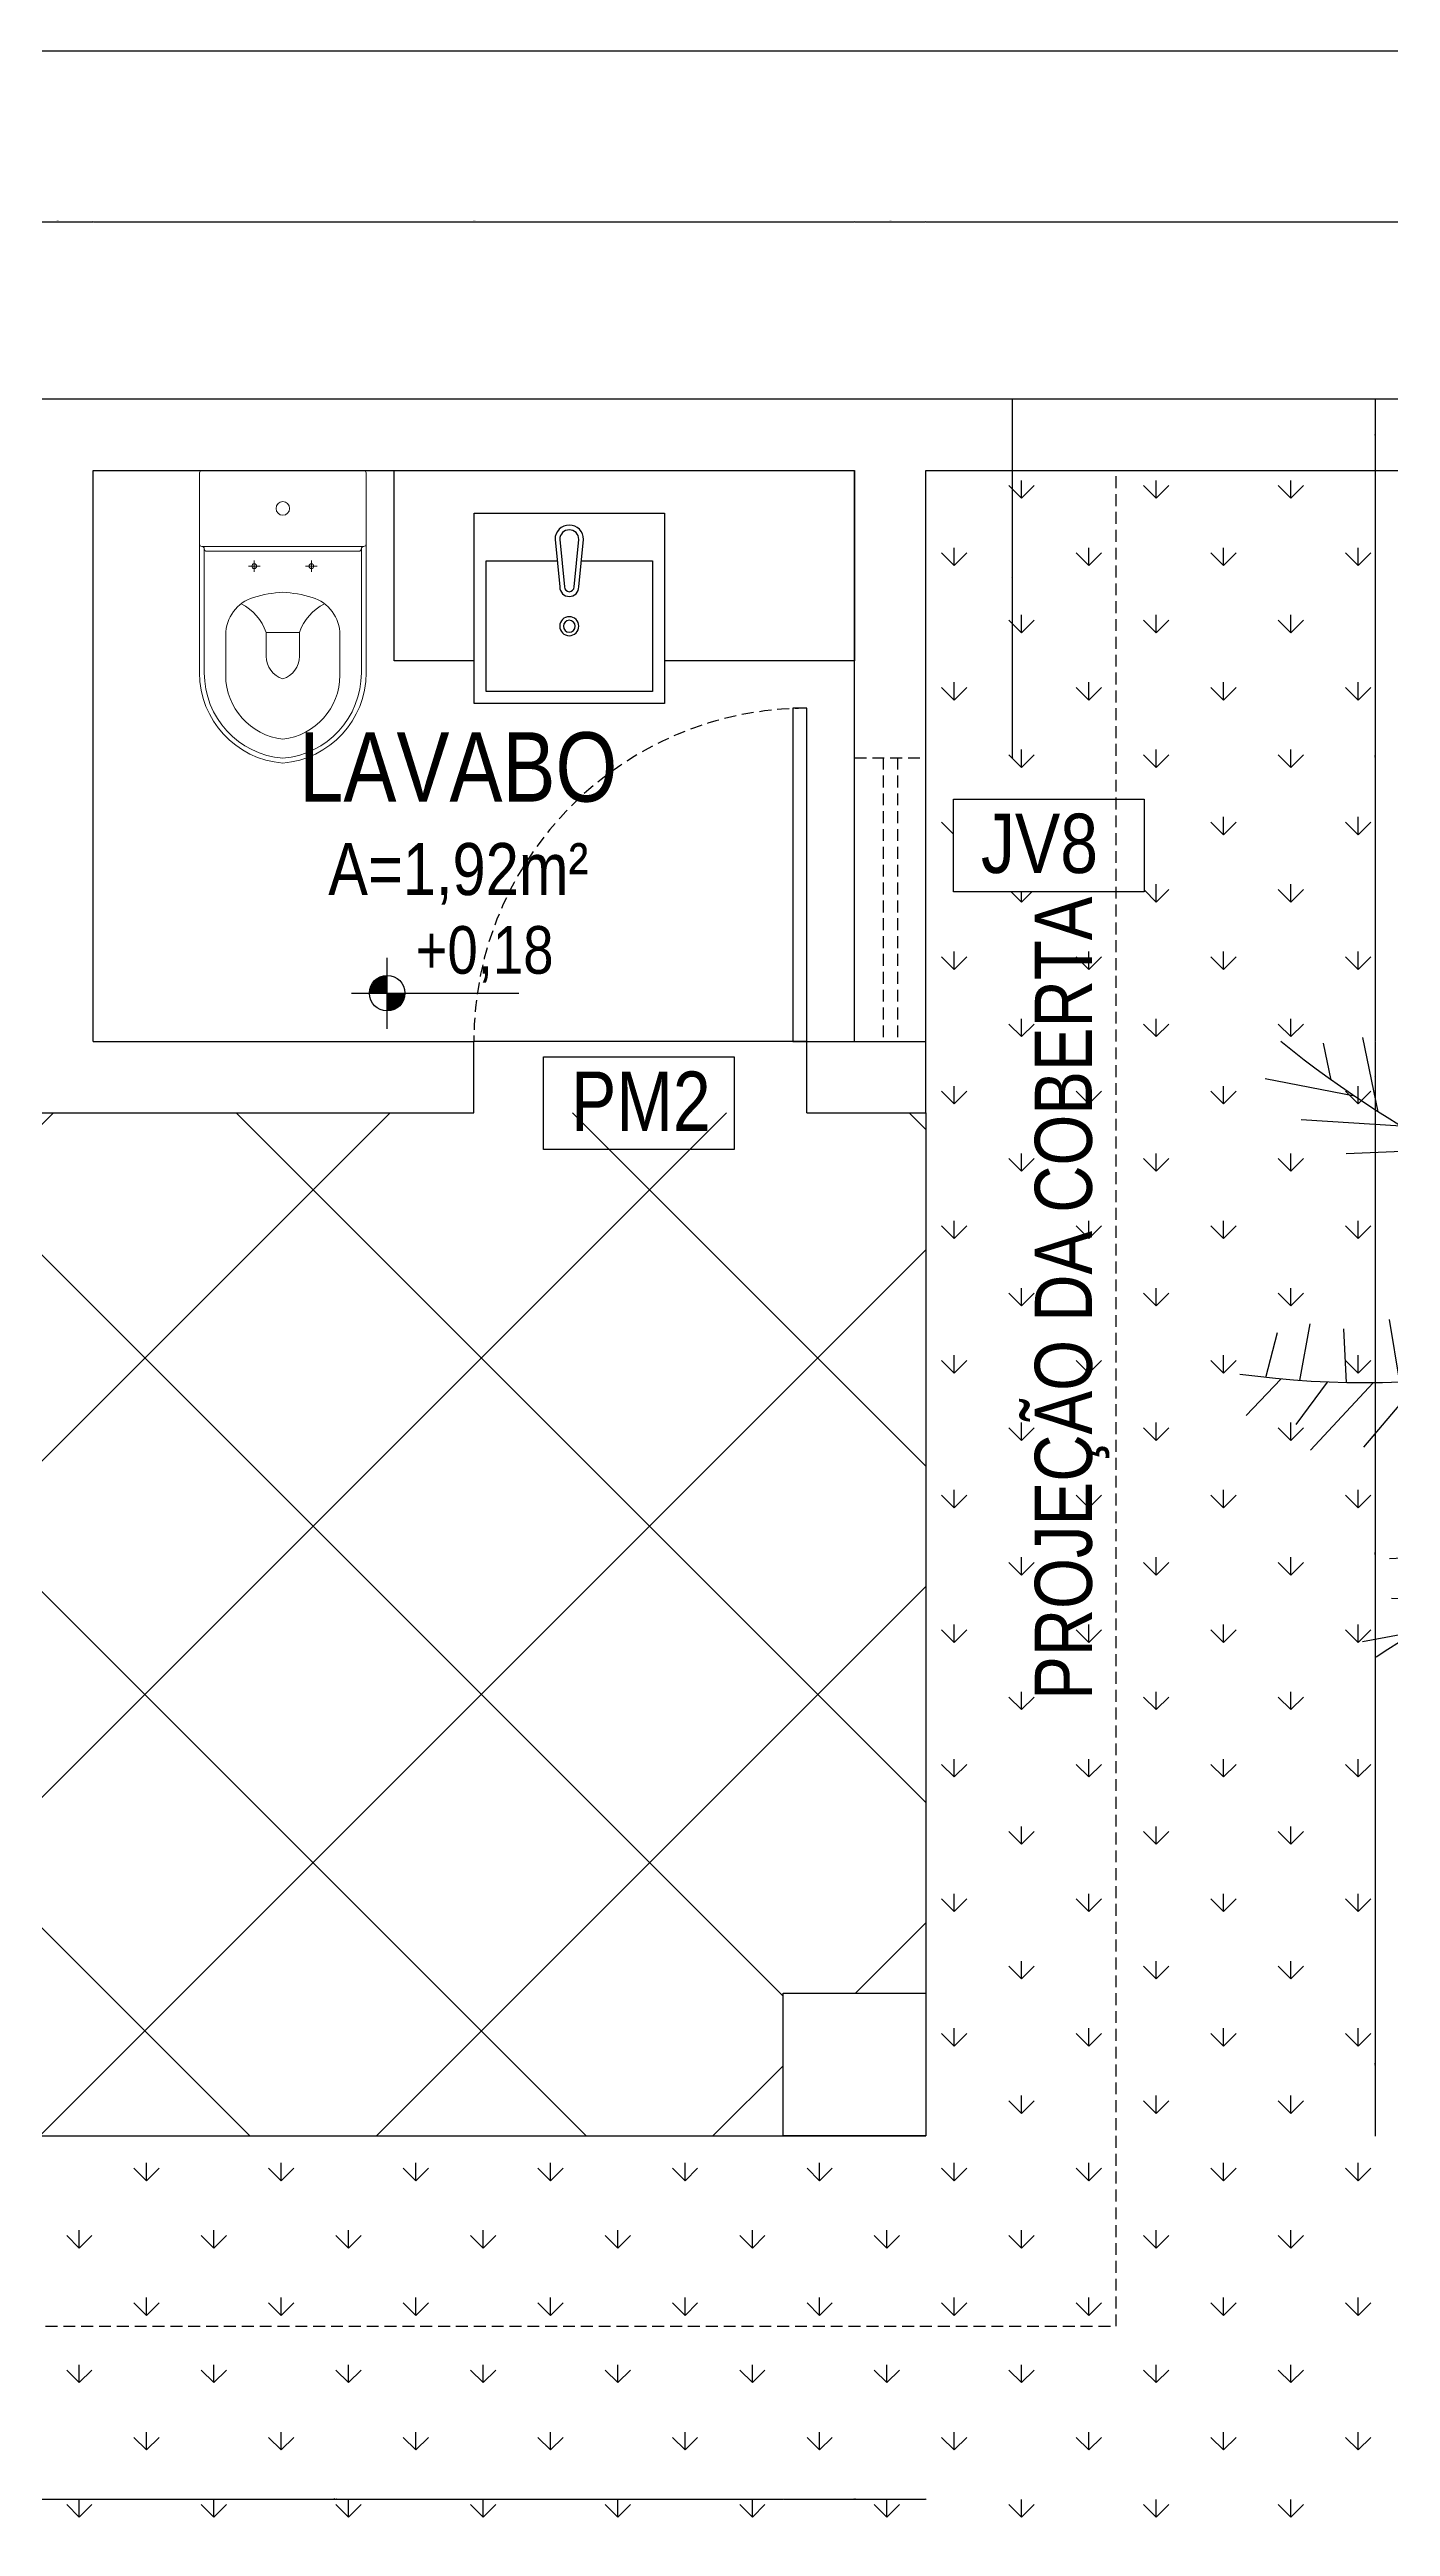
# Model space of a CAD drawing. Header units: millimetres. Extents: x -6300 to 1991, y -4770 to 4545.
# Drawn here: x -997 to -716, y 2080 to 2601 of the extents above; entities that cross this region are included whole.
import ezdxf
from ezdxf.enums import TextEntityAlignment as Align

# ---------------------------------------------------------------- set-up
doc = ezdxf.new("R2010")
doc.units = ezdxf.units.MM
doc.header["$LTSCALE"] = 20
doc.header["$MEASUREMENT"] = 0
doc.linetypes.add('CONTINU', pattern=[0])
doc.linetypes.add('HIDDEN2', pattern=[0.1875, 0.125, -0.0625])
doc.layers.get('0').update_dxf_attribs({"linetype": 'CONTINUOUS'})
doc.layers.get('DEFPOINTS').update_dxf_attribs({"linetype": 'CONTINUOUS'})
for name, color, linetype in [('AR-MOB', 252, 'CONTINUOUS'), ('COTA', 7, 'CONTINUOUS'), ('E-hatch', 8, 'CONTINUOUS'), ('E-txt-g', 3, 'CONTINUOUS'), ('LAYER1', 7, 'CONTINUOUS'), ('MOB', 251, 'CONTINUOUS'), ('VE', 118, 'CONTINUOUS'), ('VEGET', 76, 'CONTINUOUS')]:
    doc.layers.add(name, color=color, linetype=linetype)
for name, color, linetype, lineweight in [('E-Lay-9', 9, 'CONTINUOUS', 9), ('E-Pen-C', 4, 'CONTINUOUS', 15), ('E-Pen-G', 3, 'CONTINUOUS', 30), ('E-Txt-W', 7, 'CONTINUOUS', 20)]:
    doc.layers.add(name, color=color, linetype=linetype, lineweight=lineweight)
doc.styles.add('F2', font='ARIALN.TTF')
doc.styles.add('REG60', font='romans.shx', dxfattribs={"width": 0.8, "height": 0.15})
doc.styles.add('REG80', font='romans.shx', dxfattribs={"width": 0.8, "height": 0.2})
doc.dimstyles.new('DIMENSION-1', dxfattribs={"dimtxt": 0.145, "dimasz": 0.07, "dimexe": 1, "dimexo": 0, "dimgap": 0.12, "dimtad": 1, "dimzin": 7, "dimdsep": 46, "dimtxsty": 'F2', "dimblk1": 'TRACO', "dimblk2": 'TRACO', "dimsah": 1, "dimcen": 1, "dimse1": 1, "dimse2": 1, "dimclrd": 4, "dimclre": 256, "dimclrt": 4, "dimadec": 8, "dimazin": 0, "dimtfac": 1, "dimtix": 1, "dimtmove": 2, "dimatfit": 3, "dimldrblk": 'TRACO', "dimfxl": 1, "dimtolj": 1, "dimtzin": 0, "dimarcsym": 0})

# ---------------------------------------------------------------- blocks, each defined once
blk = doc.blocks.new('TRACO')
at = {"layer": 'E-Pen-C'}
for p, q in [((-1, 0), (1, 0)), ((0, 1), (0, -1))]:
    blk.add_line(p, q, dxfattribs=at)
at = {"layer": 'E-Pen-G'}
blk.add_line((-0.4, -0.4), (0.4, 0.4), dxfattribs=at)
blk = doc.blocks.new('*D1014')
at = {"color": 4, "lineweight": -2}
blk.add_line((-1003.21, 2564.34), (-988.35, 2564.34), dxfattribs=at)
at = {"layer": 'DEFPOINTS', "color": 0}
for p in [(-988.28, 2564.34), (-1003.28, 2512.09), (-988.28, 2512.09)]:
    blk.add_point(p, dxfattribs=at)
at = {"color": 4, "lineweight": -2, "xscale": 0.07, "yscale": 0.07, "zscale": 0.07, "rotation": 180}
blk.add_blockref('TRACO', (-1003.28, 2564.34), dxfattribs=at)
at = {"color": 4, "lineweight": -2, "xscale": 0.07, "yscale": 0.07, "zscale": 0.07}
blk.add_blockref('TRACO', (-988.28, 2564.34), dxfattribs=at)
at = {"color": 4, "insert": (-995.78, 2564.53), "char_height": 0.14, "attachment_point": 5, "style": 'F2'}
blk.add_mtext('\\A1;15.00', dxfattribs=at)
blk = doc.blocks.new('*D1015')
at = {"color": 4, "lineweight": -2}
blk.add_line((-988.21, 2564.34), (-828.35, 2564.34), dxfattribs=at)
at = {"layer": 'DEFPOINTS', "color": 0}
for p in [(-828.28, 2564.34), (-988.28, 2512.09), (-828.28, 2512.09)]:
    blk.add_point(p, dxfattribs=at)
at = {"color": 4, "lineweight": -2, "xscale": 0.07, "yscale": 0.07, "zscale": 0.07, "rotation": 180}
blk.add_blockref('TRACO', (-988.28, 2564.34), dxfattribs=at)
at = {"color": 4, "lineweight": -2, "xscale": 0.07, "yscale": 0.07, "zscale": 0.07}
blk.add_blockref('TRACO', (-828.28, 2564.34), dxfattribs=at)
at = {"color": 4, "insert": (-908.28, 2564.53), "char_height": 0.14, "attachment_point": 5, "style": 'F2'}
blk.add_mtext('\\A1;160.00', dxfattribs=at)
blk = doc.blocks.new('*D1016')
at = {"color": 4, "lineweight": -2}
blk.add_line((-828.21, 2564.34), (-813.35, 2564.34), dxfattribs=at)
at = {"layer": 'DEFPOINTS', "color": 0}
for p in [(-813.28, 2564.34), (-828.28, 2512.09), (-813.28, 2512.09)]:
    blk.add_point(p, dxfattribs=at)
at = {"color": 4, "lineweight": -2, "xscale": 0.07, "yscale": 0.07, "zscale": 0.07, "rotation": 180}
blk.add_blockref('TRACO', (-828.28, 2564.34), dxfattribs=at)
at = {"color": 4, "lineweight": -2, "xscale": 0.07, "yscale": 0.07, "zscale": 0.07}
blk.add_blockref('TRACO', (-813.28, 2564.34), dxfattribs=at)
at = {"color": 4, "insert": (-820.78, 2564.53), "char_height": 0.14, "attachment_point": 5, "style": 'F2'}
blk.add_mtext('\\A1;15.00', dxfattribs=at)
blk = doc.blocks.new('*D815')
at = {"layer": 'COTA', "color": 4, "linetype": 'Continuous', "lineweight": -2}
blk.add_line((-718.86, 2527.02), (-718.86, 2512.16), dxfattribs=at)
at = {"layer": 'DEFPOINTS', "color": 0, "linetype": 'Continuous'}
for p in [(-849.15, 2527.09), (-767.51, 2512.09), (-718.86, 2512.09)]:
    blk.add_point(p, dxfattribs=at)
at = {"layer": 'COTA', "color": 4, "linetype": 'Continuous', "lineweight": -2, "xscale": 0.07, "yscale": 0.07, "zscale": 0.07}
for p, rotation in [((-718.86, 2527.09), 90), ((-718.86, 2512.09), 270)]:
    blk.add_blockref('TRACO', p, dxfattribs=dict(at, rotation=rotation))
at = {"layer": 'COTA', "color": 4, "linetype": 'Continuous', "insert": (-719.05, 2519.59), "char_height": 0.14, "attachment_point": 5, "rotation": 90, "style": 'F2'}
blk.add_mtext('\\A1;15.00', dxfattribs=at)
blk = doc.blocks.new('*D816')
at = {"color": 4, "lineweight": -2}
blk.add_line((-718.86, 2512.02), (-718.86, 2392.16), dxfattribs=at)
at = {"layer": 'DEFPOINTS', "color": 0}
for p in [(-780.79, 2512.09), (-854.96, 2392.09), (-718.86, 2392.09)]:
    blk.add_point(p, dxfattribs=at)
at = {"color": 4, "lineweight": -2, "xscale": 0.07, "yscale": 0.07, "zscale": 0.07}
for p, rotation in [((-718.86, 2512.09), 90), ((-718.86, 2392.09), 270)]:
    blk.add_blockref('TRACO', p, dxfattribs=dict(at, rotation=rotation))
at = {"color": 4, "insert": (-719.05, 2452.09), "char_height": 0.14, "attachment_point": 5, "rotation": 90, "style": 'F2'}
blk.add_mtext('\\A1;120.00', dxfattribs=at)
blk = doc.blocks.new('*D817')
at = {"color": 4, "lineweight": -2}
blk.add_line((-718.86, 2392.02), (-718.86, 2377.16), dxfattribs=at)
at = {"layer": 'DEFPOINTS', "color": 0}
for p in [(-854.96, 2392.09), (-839.96, 2377.09), (-718.86, 2377.09)]:
    blk.add_point(p, dxfattribs=at)
at = {"color": 4, "lineweight": -2, "xscale": 0.07, "yscale": 0.07, "zscale": 0.07}
for p, rotation in [((-718.86, 2392.09), 90), ((-718.86, 2377.09), 270)]:
    blk.add_blockref('TRACO', p, dxfattribs=dict(at, rotation=rotation))
at = {"color": 4, "insert": (-719.05, 2384.59), "char_height": 0.14, "attachment_point": 5, "rotation": 90, "style": 'F2'}
blk.add_mtext('\\A1;15.00', dxfattribs=at)
blk = doc.blocks.new('*D818')
at = {"layer": 'COTA', "color": 4, "linetype": 'Continuous', "lineweight": -2}
blk.add_line((-718.86, 2377.02), (-718.86, 2192.16), dxfattribs=at)
at = {"layer": 'DEFPOINTS', "color": 0, "linetype": 'Continuous'}
for p in [(-839.96, 2377.09), (-839.96, 2192.09), (-718.86, 2192.09)]:
    blk.add_point(p, dxfattribs=at)
at = {"layer": 'COTA', "color": 4, "linetype": 'Continuous', "lineweight": -2, "xscale": 0.07, "yscale": 0.07, "zscale": 0.07}
for p, rotation in [((-718.86, 2377.09), 90), ((-718.86, 2192.09), 270)]:
    blk.add_blockref('TRACO', p, dxfattribs=dict(at, rotation=rotation))
at = {"layer": 'COTA', "color": 4, "linetype": 'Continuous', "insert": (-719.05, 2284.59), "char_height": 0.14, "attachment_point": 5, "rotation": 90, "style": 'F2'}
blk.add_mtext('\\A1;185.00', dxfattribs=at)
blk = doc.blocks.new('*D819')
at = {"color": 4, "lineweight": -2}
blk.add_line((-718.86, 2192.02), (-718.86, 2162.16), dxfattribs=at)
at = {"layer": 'DEFPOINTS', "color": 0}
for p in [(-839.96, 2192.09), (-839.96, 2162.09), (-718.86, 2162.09)]:
    blk.add_point(p, dxfattribs=at)
at = {"color": 4, "lineweight": -2, "xscale": 0.07, "yscale": 0.07, "zscale": 0.07}
for p, rotation in [((-718.86, 2192.09), 90), ((-718.86, 2162.09), 270)]:
    blk.add_blockref('TRACO', p, dxfattribs=dict(at, rotation=rotation))
at = {"color": 4, "insert": (-719.05, 2177.09), "char_height": 0.14, "attachment_point": 5, "rotation": 90, "style": 'F2'}
blk.add_mtext('\\A1;30.00', dxfattribs=at)
blk = doc.blocks.new('*D820')
at = {"layer": 'COTA', "color": 4, "linetype": 'Continuous', "lineweight": -2}
blk.add_line((-675.11, 2512.02), (-675.11, 2162.16), dxfattribs=at)
at = {"layer": 'DEFPOINTS', "color": 0, "linetype": 'Continuous'}
for p in [(-839.96, 2512.09), (-839.96, 2162.09), (-675.11, 2162.09)]:
    blk.add_point(p, dxfattribs=at)
at = {"layer": 'COTA', "color": 4, "linetype": 'Continuous', "lineweight": -2, "xscale": 0.07, "yscale": 0.07, "zscale": 0.07}
for p, rotation in [((-675.11, 2512.09), 90), ((-675.11, 2162.09), 270)]:
    blk.add_blockref('TRACO', p, dxfattribs=dict(at, rotation=rotation))
at = {"layer": 'COTA', "color": 4, "linetype": 'Continuous', "insert": (-675.3, 2337.09), "char_height": 0.14, "attachment_point": 5, "rotation": 90, "style": 'F2'}
blk.add_mtext('\\A1;350.00', dxfattribs=at)
blk = doc.blocks.new('*D1022')
at = {"color": 4, "lineweight": -2}
blk.add_line((-1031.55, 2085.78), (-843.35, 2085.78), dxfattribs=at)
at = {"layer": 'DEFPOINTS', "color": 0}
for p in [(-1031.62, 2162.09), (-843.28, 2162.09), (-843.28, 2085.78)]:
    blk.add_point(p, dxfattribs=at)
at = {"color": 4, "lineweight": -2, "xscale": 0.07, "yscale": 0.07, "zscale": 0.07, "rotation": 180}
blk.add_blockref('TRACO', (-1031.62, 2085.78), dxfattribs=at)
at = {"color": 4, "lineweight": -2, "xscale": 0.07, "yscale": 0.07, "zscale": 0.07}
blk.add_blockref('TRACO', (-843.28, 2085.78), dxfattribs=at)
at = {"color": 4, "insert": (-937.45, 2085.97), "char_height": 0.14, "attachment_point": 5, "style": 'F2'}
blk.add_mtext('\\A1;188.33', dxfattribs=at)
blk = doc.blocks.new('*D821')
at = {"color": 4, "lineweight": -2}
blk.add_line((-843.21, 2085.78), (-813.35, 2085.78), dxfattribs=at)
at = {"layer": 'DEFPOINTS', "color": 0}
for p in [(-843.28, 2162.09), (-813.28, 2162.09), (-813.28, 2085.78)]:
    blk.add_point(p, dxfattribs=at)
at = {"color": 4, "lineweight": -2, "xscale": 0.07, "yscale": 0.07, "zscale": 0.07, "rotation": 180}
blk.add_blockref('TRACO', (-843.28, 2085.78), dxfattribs=at)
at = {"color": 4, "lineweight": -2, "xscale": 0.07, "yscale": 0.07, "zscale": 0.07}
blk.add_blockref('TRACO', (-813.28, 2085.78), dxfattribs=at)
at = {"color": 4, "insert": (-828.28, 2085.97), "char_height": 0.14, "attachment_point": 5, "style": 'F2'}
blk.add_mtext('\\A1;30.00', dxfattribs=at)
blk = doc.blocks.new('CUBA QUADRADA-flat-4-flat-1')
at = {"layer": 'MOB'}
blk.add_lwpolyline([(0, -0.2), (0.4, -0.2), (0.4, 0.2), (0, 0.2)], close=True, dxfattribs=at)
blk.add_lwpolyline([(0.1, -0.0255), (0.1, -0.175), (0.375, -0.175), (0.375, 0.175), (0.1, 0.175), (0.1, 0.0255)], dxfattribs=at)
for points in [[(0.155, -0.02), (0.055, -0.03, -1), (0.055, 0.03), (0.155, 0.02, -1)], [(0.155, -0.01), (0.055, -0.02, -1), (0.055, 0.02), (0.155, 0.01, -1)]]:
    blk.add_lwpolyline(points, format="xyb", close=True, dxfattribs=at)
for radius in [0.02, 0.0125]:
    blk.add_circle((0.2375, 0), radius, dxfattribs=at)
blk = doc.blocks.new('vaso-s')
at = {"color": 8}
for start, end in [(0, 180), (180, 0)]:
    blk.add_arc((0.08, 0), 0.0143, start, end, dxfattribs=at)
at = {"layer": 'E-Lay-9', "color": 8}
for p, q in [((0, 0.17), (0, 0)), ((0.4256, 0.175), (0.005, 0.175)), ((0.16, 0.17), (0.16, 0.17)), ((0.16, 0.17), (0.16, 0)), ((0.4256, 0.165), (0.165, 0.165)), ((0.17, 0), (0.17, 0.16)), ((0.4306, 0.12), (0.3459, 0.12)), ((0.2134, 0.06), (0.1891, 0.06)), ((0.2013, 0.0479), (0.2013, 0.0722)), ((0.3406, 0.035), (0.3406, 0)), ((0.3906, 0.035), (0.3406, 0.035)), ((0, -0.17), (0, 0)), ((0.16, -0.17), (0.16, 0)), ((0.17, 0), (0.17, -0.1601)), ((0.2013, -0.0479), (0.2013, -0.0722)), ((0.3406, -0.035), (0.3406, 0)), ((0.3906, -0.035), (0.3406, -0.035)), ((0.2134, -0.06), (0.1891, -0.06)), ((0.4306, -0.12), (0.3459, -0.12)), ((0.4256, -0.175), (0.005, -0.175)), ((0.16, -0.17), (0.16, -0.17)), ((0.4256, -0.165), (0.165, -0.165))]:
    blk.add_line(p, q, dxfattribs=at)
for centre in [(0.2013, 0.06), (0.2013, -0.06)]:
    blk.add_circle(centre, 0.005, dxfattribs=at)
for centre, radius, start, end in [((0.005, 0.17), 0.005, 90, 180), ((0.155, 0.17), 0.005, 0, 90), ((0.165, 0.17), 0.00495, 180, 270), ((0.165, 0.16), 0.00495, 0, 90), ((0.4256, -0.015), 0.19, 4.5281, 90), ((0.4256, -0.015), 0.18, 4.7802, 90), ((0.3459, 0.0375), 0.0825, 90, 163.0355), ((0.4306, -0.015), 0.135, 6.3794, 90), ((0.518, -0.015), 0.2624, 163.0355, 176.7233), ((0.3754, 0.1358), 0.1066, 206.9395, 250.9647), ((0.3906, -0.015), 0.05, 17.4576, 90), ((0.518, 0.015), 0.2624, 183.2767, 196.9645), ((0.3754, -0.1358), 0.1066, 109.0353, 153.0605), ((0.3906, 0.015), 0.05, 270, 342.5424), ((0.4256, 0.015), 0.19, 270, 355.4719), ((0.4256, 0.015), 0.18, 270, 355.2198), ((0.4306, 0.015), 0.135, 270, 353.6206), ((0.3459, -0.0375), 0.0825, 196.9645, 270), ((0.005, -0.17), 0.005, 180, 270), ((0.155, -0.17), 0.005, 270, 0), ((0.165, -0.17), 0.00495, 90, 180), ((0.165, -0.1601), 0.00495, 270, 0)]:
    blk.add_arc(centre, radius, start, end, dxfattribs=at)
blk = doc.blocks.new('TXT-AMB75')
at = {"layer": 'E-txt-g', "style": 'REG80', "width": 0.8, "flags": 8}
blk.add_attdef('TXT', text='', height=0.2, dxfattribs=at).set_placement((0.0055, 0.2964), align=Align.CENTER)
at = {"layer": 'E-Txt-W', "style": 'REG60', "width": 0.8, "flags": 8}
blk.add_attdef('TXT', text='', height=0.15, dxfattribs=at).set_placement((0.0055, 0.0271), align=Align.CENTER)
blk = doc.blocks.new('NV')
at = {"color": 4, "linetype": 'ByBlock', "ltscale": 0.5}
for p, q in [((-1.4143, -0.1421), (-1.4143, 0.1067)), ((-1.5387, -0.0177), (-0.9535, -0.0177))]:
    blk.add_line(p, q, dxfattribs=at)
at = {"color": 4, "ltscale": 2.5}
blk.add_circle((-1.4143, -0.0177), 0.0622, dxfattribs=at)
at = {"color": 4}
for points in [[(-1.4143, -0.0177), (-1.4583, 0.0263), (-1.4765, -0.0177), (-1.4717, 0.0061)], [(-1.4143, -0.0177), (-1.4143, 0.0445), (-1.4583, 0.0263), (-1.4381, 0.0398)], [(-1.4143, -0.0177), (-1.3521, -0.0177), (-1.3703, -0.0617), (-1.3568, -0.0415)], [(-1.4143, -0.0177), (-1.3703, -0.0617), (-1.4143, -0.0799), (-1.3905, -0.0752)]]:
    blk.add_solid(points, dxfattribs=at)
at = {"layer": 'E-Txt-W', "color": 4, "ltscale": 2.5, "style": 'F2'}
blk.add_attdef('COTAPISO', (-1.3058, 0.0735), '', height=0.15, dxfattribs=at)
blk = doc.blocks.new('*D823')
at = {"layer": 'COTA', "color": 4, "linetype": 'Continuous', "lineweight": -2}
blk.add_line((-795.07, 2451.78), (-795.07, 2527.02), dxfattribs=at)
at = {"layer": 'DEFPOINTS', "color": 0, "linetype": 'Continuous'}
for p in [(-813.28, 2527.09), (-795.07, 2527.09), (-813.28, 2451.71, -32.77)]:
    blk.add_point(p, dxfattribs=at)
at = {"layer": 'COTA', "color": 4, "linetype": 'Continuous', "lineweight": -2, "xscale": 0.07, "yscale": 0.07, "zscale": 0.07}
for p, rotation in [((-795.07, 2527.09), 90), ((-795.07, 2451.71), 270)]:
    blk.add_blockref('TRACO', p, dxfattribs=dict(at, rotation=rotation))
at = {"layer": 'COTA', "color": 4, "linetype": 'Continuous', "insert": (-795.26, 2489.4), "char_height": 0.145, "attachment_point": 5, "rotation": 90, "style": 'F2'}
blk.add_mtext('\\A1;75.38', dxfattribs=at)
blk = doc.blocks.new('*D852')
at = {"layer": 'COTA', "color": 4, "linetype": 'Continuous', "lineweight": -2}
blk.add_line((-424.84, 1792.16), (-424.84, 2512.02), dxfattribs=at)
at = {"layer": 'DEFPOINTS', "color": 0, "linetype": 'Continuous'}
for p in [(-484.71, 2512.09, -182.96), (-424.84, 2512.09), (-784.71, 1792.09, -182.96)]:
    blk.add_point(p, dxfattribs=at)
at = {"layer": 'COTA', "color": 4, "linetype": 'Continuous', "lineweight": -2, "xscale": 0.07, "yscale": 0.07, "zscale": 0.07}
for p, rotation in [((-424.84, 2512.09), 90), ((-424.84, 1792.09), 270)]:
    blk.add_blockref('TRACO', p, dxfattribs=dict(at, rotation=rotation))
at = {"layer": 'COTA', "color": 4, "linetype": 'Continuous', "insert": (-425.04, 2152.09), "char_height": 0.145, "attachment_point": 5, "rotation": 90, "style": 'F2'}
blk.add_mtext('\\A1;720.00', dxfattribs=at)
blk = doc.blocks.new('*D855')
at = {"layer": 'COTA', "color": 4, "linetype": 'Continuous', "lineweight": -2}
blk.add_line((-813.21, 2564.34), (-484.78, 2564.34), dxfattribs=at)
at = {"layer": 'DEFPOINTS', "color": 0, "linetype": 'Continuous'}
for p in [(-484.71, 2564.34), (-813.28, 2527.09, -207.62), (-484.71, 2527.09, -182.96)]:
    blk.add_point(p, dxfattribs=at)
at = {"layer": 'COTA', "color": 4, "linetype": 'Continuous', "lineweight": -2, "xscale": 0.07, "yscale": 0.07, "zscale": 0.07, "rotation": 180}
blk.add_blockref('TRACO', (-813.28, 2564.34), dxfattribs=at)
at = {"layer": 'COTA', "color": 4, "linetype": 'Continuous', "lineweight": -2, "xscale": 0.07, "yscale": 0.07, "zscale": 0.07}
blk.add_blockref('TRACO', (-484.71, 2564.34), dxfattribs=at)
at = {"layer": 'COTA', "color": 4, "linetype": 'Continuous', "insert": (-649, 2564.53), "char_height": 0.145, "attachment_point": 5, "style": 'F2'}
blk.add_mtext('\\A1;328.58', dxfattribs=at)
blk = doc.blocks.new('*D857')
at = {"layer": 'COTA', "color": 4, "linetype": 'Continuous', "lineweight": -2}
blk.add_line((-2719.64, 2600.23), (-469.78, 2600.23), dxfattribs=at)
at = {"layer": 'DEFPOINTS', "color": 0, "linetype": 'Continuous'}
for p in [(-469.71, 2600.23), (-2719.71, 2527.09, -182.96), (-469.71, 2527.09, -182.96)]:
    blk.add_point(p, dxfattribs=at)
at = {"layer": 'COTA', "color": 4, "linetype": 'Continuous', "lineweight": -2, "xscale": 0.07, "yscale": 0.07, "zscale": 0.07, "rotation": 180}
blk.add_blockref('TRACO', (-2719.71, 2600.23), dxfattribs=at)
at = {"layer": 'COTA', "color": 4, "linetype": 'Continuous', "lineweight": -2, "xscale": 0.07, "yscale": 0.07, "zscale": 0.07}
blk.add_blockref('TRACO', (-469.71, 2600.23), dxfattribs=at)
at = {"layer": 'COTA', "color": 4, "linetype": 'Continuous', "insert": (-1594.71, 2600.42), "char_height": 0.145, "attachment_point": 5, "style": 'F2'}
blk.add_mtext('\\A1;2250.00', dxfattribs=at)
blk = doc.blocks.new('FLOR2')
at = {"layer": 'VE', "color": 8}
for p, q in [((-80.3, 253.3), (-101.6, 282.1)), ((-82.6, 266.8), (-71.8, 290.5)), ((53.2, 243.8), (73.7, 286)), ((-77.5, 238.1), (-64.7, 269)), ((53.7, 258.4), (40.8, 273)), ((52.3, 229.2), (26.3, 258.5)), ((51.1, 215.2), (79.6, 258.5)), ((-74.7, 224.4), (-101.7, 246.3)), ((-69.4, 199.7), (-47.7, 241.3)), ((49.4, 200.4), (16.6, 234.2)), ((48.1, 190.9), (79.6, 229.4)), ((-66.3, 186.3), (-93.5, 208.1)), ((-61.3, 166.2), (-30.7, 213.6)), ((43.9, 166.6), (16.6, 210)), ((42.1, 157.4), (74.8, 195.4)), ((197.1, 193.1), (174.8, 202.3)), ((187.8, 178.2), (161.1, 191.4)), ((193, 186.4), (218.9, 189.4)), ((-57.8, 153.1), (-91, 179.1)), ((-50.9, 128.4), (-27.3, 174.9)), ((34.9, 127.8), (16.6, 176)), ((174.2, 158.1), (152.7, 176.1)), ((-228.8, 121.8), (-258.8, 154)), ((157.5, 136.3), (134.7, 159.9)), ((179.9, 166.3), (207.2, 166.2)), ((-195.2, 116.4), (-211.3, 146.7)), ((-39.3, 91.1), (-19.9, 146.4)), ((27.5, 102.9), (6.9, 146.9)), ((141.8, 117.9), (121.5, 144.1)), ((166, 147.1), (213.3, 152.2)), ((-157.4, 106.1), (-168.5, 136.9)), ((-128.8, 95.1), (-135.3, 128.2)), ((-45.4, 110.2), (-82.7, 140.9)), ((30.7, 113.1), (65.1, 137.2)), ((150.9, 128.4), (195.6, 131.1)), ((-248.3, 123.4), (-282.9, 101.8)), ((-209.5, 119.1), (-251.1, 97.5)), ((105, 81.1), (89.8, 117)), ((125.4, 100.5), (108.7, 123.5)), ((-171.1, 110.4), (-216.8, 98.5)), ((-101.1, 81.5), (-107.5, 115.3)), ((-36.3, 82.2), (-75, 107.5)), ((-30.9, 66.6), (-12.1, 113)), ((17.2, 73.9), (2, 112.9)), ((23.1, 89.8), (60.2, 112.9)), ((134.9, 110.4), (178, 110.1)), ((-143, 100.9), (-184.2, 85)), ((-84.2, 71.5), (-80.2, 97.5)), ((-61, 55.7), (-56.7, 89.9)), ((81.1, 61.1), (66.9, 100.4)), ((115.6, 91), (160.4, 89.1)), ((-110.7, 86.6), (-160.6, 77.4)), ((-18.6, 33.4), (-9.2, 79.1)), ((54.7, 41.9), (48.8, 84.2)), ((189.8, 32.5), (233.7, 85.8)), ((-91.7, 76.1), (-133.4, 59.7)), ((28.8, 25.6), (25.9, 67.6)), ((97.7, 74.8), (137.5, 72.5)), ((127.7, 19.7), (162.5, 64.9)), ((161.6, 26), (195.9, 72.7)), ((228.3, 43.3), (249.4, 72.6)), ((256.3, 52.6), (276.4, 71.1)), ((-71.4, 63.1), (-110.4, 47.3)), ((-25, 50.2), (-47.6, 61.3)), ((-11.4, 15.4), (7.9, 51.4)), ((7.7, 13.9), (7.9, 51.4)), ((-50.4, 47.4), (-82.6, 34.3)), ((67, 50.6), (105.8, 45.4)), ((103.6, 16.2), (129.9, 47.5)), ((234.1, 50.4), (269.5, 38.8)), ((-79, 0.2), (-115.2, 27.6)), ((-27.9, 27.5), (-69, 0.4)), ((43.6, 34.6), (82.9, 28.8)), ((175.1, 28.9), (226.4, 2.4)), ((209.1, 37.6), (258.9, 19.8)), ((-162.2, -10.6), (-203.9, 23.1)), ((-138.3, -6.5), (-174.5, 20.9)), ((-104.1, -2.9), (-140.4, 24.4)), ((19.5, 20.2), (55.1, 11.7)), ((74.5, 13.1), (115.2, -7.4)), ((122.9, 19), (159.1, -8.4)), ((146.8, 23), (188.6, -10.7)), ((-190.4, -16.5), (-241.7, 10.1)), ((-34.8, -7.8), (-70.5, 0.7)), ((17.8, -11.5), (53.6, 12.1)), ((-224.4, -25.1), (-274.3, -7.4)), ((-143.1, -7.2), (-177.8, -52.5)), ((-119, -3.8), (-145.3, -35)), ((-90.2, -2.9), (-116.5, -34.1)), ((42.4, -25.6), (71.3, -6.3)), ((-260.6, -36.3), (-297.5, -24.2)), ((-205.1, -20), (-249, -73.3)), ((-176.9, -13.5), (-211.2, -60.3)), ((-59, -22.2), (-98.2, -16.3)), ((-43.8, -14.7), (-40.9, -56.7)), ((-17.4, -15.4), (-5.3, -45.9)), ((32.9, -20.5), (32.1, -58.5)), ((66.1, -36.8), (101.2, -13.5)), ((88.6, -45.5), (126.2, -21)), ((-243.7, -30.8), (-264.8, -60.1)), ((-82.4, -38.1), (-121.1, -32.9)), ((-70, -29.4), (-64.1, -71.7)), ((5.3, -32.4), (-13.4, -78.7)), ((9.6, -37.7), (32.3, -48.8)), ((54.4, -31.5), (57.1, -66)), ((109.3, -51.9), (156.4, -33)), ((143.9, -59.5), (181, -35.7)), ((212.6, -64.1), (249.1, -34.6)), ((240.1, -54.5), (268.6, -27.6)), ((-271.7, -40.1), (-291.8, -58.6)), ((-96.4, -48.6), (-82.2, -87.9)), ((80.3, -42.5), (81.7, -68.7)), ((98.9, -48.8), (111.9, -80.7)), ((173.3, -63.2), (215.7, -42.4)), ((-113, -62.3), (-152.8, -60)), ((-23.5, -56.8), (-61.5, -71.9)), ((15.6, -54.2), (-3.2, -100.5)), ((50.8, -62.6), (58.9, -94.5)), ((128.7, -56.7), (141.8, -87.8)), ((159, -61.7), (176, -89.7)), ((232.1, -62.8), (267.9, -88.5)), ((-131, -78.5), (-175.7, -76.6)), ((-120.3, -68.7), (-105.1, -104.5)), ((-25.5, -69.9), (-13.5, -100.4)), ((21, -69.7), (59.6, -95)), ((64.2, -73.5), (111.4, -79.4)), ((198, -64.3), (219.9, -90.7)), ((-140.7, -88), (-124, -111.1)), ((-28.9, -84.6), (-68.3, -95.7)), ((23.9, -78.7), (4.6, -133.9)), ((74.6, -82.5), (81.9, -127.1)), ((-150.3, -97.9), (-193.3, -97.6)), ((-31.5, -100), (-16.7, -124.3)), ((30, -97.7), (67.4, -128.4)), ((87.1, -94.1), (128.1, -98.7)), ((-157.1, -105.4), (-136.8, -131.7)), ((-37.2, -114.1), (-68.5, -119.5)), ((101.9, -109), (98.1, -145.2)), ((-166.3, -115.9), (-211, -118.7)), ((-172.9, -123.8), (-150, -147.4)), ((-39.9, -122.1), (-27.9, -152.6)), ((35.5, -115.9), (12, -162.5)), ((108.6, -116.2), (149.5, -121.2)), ((-181.4, -134.6), (-228.6, -139.7)), ((-45.5, -137.8), (-81, -147.5)), ((42.5, -140.6), (75.6, -166.6)), ((120.9, -130.2), (119.1, -162.8)), ((-189.5, -145.7), (-168.1, -163.6)), ((-50.1, -149.5), (-40.8, -185.5)), ((45.9, -153.7), (15.3, -201.1)), ((131.2, -142.8), (171.4, -148.5)), ((137.7, -151.4), (134.9, -176.1)), ((-195.2, -153.8), (-222.5, -153.8)), ((-203.2, -165.8), (-176.5, -178.9)), ((145.5, -162.1), (177.9, -167.4)), ((-208.4, -174), (-234.3, -177)), ((-59.4, -170.6), (-98.3, -175.1)), ((-63.4, -178.9), (-44, -219.3)), ((50.9, -173.8), (78.2, -195.6)), ((-212.4, -180.7), (-190.1, -189.9)), ((54.1, -187.2), (32.4, -228.8)), ((-71.3, -194.2), (-110.7, -203.1)), ((-75.6, -202), (-60.4, -237.2)), ((-84.5, -217), (-113.5, -232.1)), ((59.4, -211.9), (86.4, -233.9)), ((-90.3, -226.2), (-80.6, -245)), ((62.1, -225.6), (49.4, -256.6)), ((64.9, -240.8), (86.2, -269.6)), ((67.3, -254.3), (56.5, -278))]:
    blk.add_line(p, q, dxfattribs=at)
for centre, radius, start, end in [((1087.9, 462.4), 1186.7, 188.516, 202.6061), ((-486.5, 269.5), 540.3, 336.1944, 2.2987), ((-211.8, 435.3), 475.2, 295.4351, 330.987), ((-111.8, 349.6), 262, 304.4561, 313.2891), ((-266.2, -219.1), 342.9, 41.079, 90.2435), ((11.4, 742.8), 732.4, 273.4205, 291.3892), ((-26.8, -730.3), 732.4, 93.4205, 111.3892), ((196.4, -422.9), 475.2, 115.4351, 150.987), ((-481.7, 27.7), 466.5, 321.3423, 356.988), ((200.6, 278.7), 342.9, 232.5988, 281.7634), ((-1103.2, -449.9), 1186.7, 8.516, 22.6061), ((-241, -435.3), 473.3, 32.1218, 54.7349)]:
    blk.add_arc(centre, radius, start, end, dxfattribs=at)

msp = doc.modelspace()

# ---------------------------------------------------------------- hatches: boundary and pattern name
h = msp.add_hatch()
h.set_pattern_fill('ANSI37,_O', color=8, scale=400, angle=270)
h.set_pattern_definition([(315, (-152262.946, -8882.107), (35.355339, 35.355339), []), (45, (-152262.946, -8882.107), (-35.355339, 35.355339), [])])
h.paths.add_polyline_path([(-1003.283, 2512.092), (-1093.283, 2512.092), (-1093.283, 2447.092), (-1003.283, 2447.092)], flags=17)
h.paths.add_polyline_path([(-1324.716, 2452.092), (-1093.283, 2452.092), (-1093.283, 2512.092), (-1324.716, 2512.092)], flags=16)
h.paths.add_polyline_path([(-1210.161, 2347.912), (-1156.231, 2347.912), (-1156.231, 2370.543), (-1210.161, 2370.543)], flags=24)
h.paths.add_polyline_path([(-1198.139, 2291.13), (-1198.139, 2294.862), (-1199.568, 2294.578), (-1200.779, 2293.769)], flags=24)
h.paths.add_polyline_path([(-1198.139, 2291.13), (-1200.779, 2293.769), (-1201.588, 2292.558), (-1201.872, 2291.13)], flags=24)
h.paths.add_polyline_path([(-1198.139, 2291.13), (-1194.407, 2291.13), (-1194.691, 2289.701), (-1195.5, 2288.49)], flags=24)
h.paths.add_polyline_path([(-1198.139, 2291.13), (-1195.5, 2288.49), (-1196.711, 2287.681), (-1198.139, 2287.397)], flags=24)
edge = h.paths.add_edge_path(flags=16)
edge.add_line((-1198.139, 2283.665), (-1198.139, 2298.594))
edge = h.paths.add_edge_path(flags=16)
edge.add_arc((-1198.139, 2291.13), 3.732, 0, 360)
edge = h.paths.add_edge_path(flags=16)
edge.add_line((-1205.604, 2291.13), (-1170.493, 2291.13))
h.paths.add_polyline_path([(-1195.172, 2290.24), (-1160.172, 2290.24), (-1160.172, 2308.269), (-1195.172, 2308.269)], flags=24)
h.paths.add_polyline_path([(-1296.452, 2326.481), (-1069.94, 2326.481), (-1069.94, 2354.393), (-1296.452, 2354.393)], flags=24)
h.paths.add_polyline_path([(-1217.303, 2306.296), (-1149.089, 2306.296), (-1149.089, 2326.01), (-1217.303, 2326.01)], flags=24)
h.paths.add_polyline_path([(-1483.283, 2162.092), (-1513.283, 2162.092), (-1513.283, 2192.092), (-1483.283, 2192.092)], flags=17)
h.paths.add_polyline_path([(-1264.95, 2162.092), (-1294.95, 2162.092), (-1294.95, 2192.092), (-1264.95, 2192.092)])
h.paths.add_polyline_path([(-1031.617, 2162.092), (-1061.617, 2162.092), (-1061.617, 2192.092), (-1031.617, 2192.092)], flags=17)
h.paths.add_polyline_path([(-813.283, 2162.092), (-843.283, 2162.092), (-843.283, 2192.092), (-813.283, 2192.092)], flags=17)
edge = h.paths.add_edge_path()
edge.add_line((-1513.283, 2512.092), (-1003.283, 2512.092))
edge.add_line((-1003.283, 2512.092), (-1003.283, 2377.092))
edge.add_line((-1003.283, 2377.092), (-813.283, 2377.092))
edge.add_line((-813.283, 2377.092), (-813.283, 2162.092))
edge.add_line((-813.283, 2162.092), (-1513.283, 2162.092))
edge.add_line((-1513.283, 2162.092), (-1513.419, 2512.092))
h.paths.add_polyline_path([(-1346.008, 2333.059), (-1346.008, 2371.277), (-1375.154, 2371.277), (-1375.154, 2333.059)], flags=24)
h.paths.add_polyline_path([(-1346.008, 2162.098), (-1346.008, 2191.397), (-1375.154, 2191.397), (-1375.154, 2162.098)], flags=24)
h.paths.add_polyline_path([(-1429.774, 2325.497), (-1429.774, 2363.715), (-1458.92, 2363.715), (-1458.92, 2325.497)], flags=24)
h.paths.add_polyline_path([(-723.512, 2162.098), (-723.512, 2191.397), (-752.658, 2191.397), (-752.658, 2162.098)], flags=9)
at = {"layer": 'E-hatch'}
h = msp.add_hatch(dxfattribs=at)
h.set_pattern_fill('GRASS', color=8, scale=20, style=0)
h.set_pattern_definition([(90, (-158294.171, -2316.25), (-14.1421356, 14.1421356), [3.75, -24.5342713]), (45, (-158294.171, -2316.25), (-14.1421356, 14.1421356), [3.75, -16.25]), (135, (-158294.171, -2316.25), (-14.1421356, -14.1421356), [3.75, -16.25])])
h.paths.add_polyline_path([(-1149.708, 2162.092), (-1149.708, 1792.092), (-484.708, 1792.092), (-484.708, 2512.092), (-813.283, 2512.092), (-813.283, 2162.092)])
h.paths.add_polyline_path([(-682.346, 1975.686), (-682.346, 1979.418), (-683.775, 1979.134), (-684.986, 1978.325)], flags=24)
h.paths.add_polyline_path([(-682.346, 1975.686), (-684.986, 1978.325), (-685.795, 1977.114), (-686.079, 1975.686)], flags=24)
h.paths.add_polyline_path([(-682.346, 1975.686), (-678.614, 1975.686), (-678.898, 1974.257), (-679.707, 1973.046)], flags=24)
h.paths.add_polyline_path([(-682.346, 1975.686), (-679.707, 1973.046), (-680.918, 1972.237), (-682.346, 1971.953)], flags=24)
edge = h.paths.add_edge_path(flags=16)
edge.add_line((-682.346, 1968.221), (-682.346, 1983.151))
edge = h.paths.add_edge_path(flags=16)
edge.add_arc((-682.346, 1975.686), 3.732, 0, 360)
edge = h.paths.add_edge_path(flags=16)
edge.add_line((-689.811, 1975.686), (-654.7, 1975.686))
h.paths.add_polyline_path([(-679.379, 1974.797), (-647.258, 1974.797), (-647.258, 1992.825), (-679.379, 1992.825)], flags=24)
h.paths.add_polyline_path([(-717.203, 2012.519), (-609.619, 2012.519), (-609.619, 2040.072), (-717.203, 2040.072)], flags=24)
h.paths.add_polyline_path([(-697.518, 1992.035), (-629.304, 1992.035), (-629.304, 2011.749), (-697.518, 2011.749)], flags=24)
h.paths.add_polyline_path([(-807.475, 2443.02), (-767.446, 2443.02), (-767.446, 2423.554), (-807.475, 2423.554)], flags=16)
h.paths.add_polyline_path([(-1157.801, 1814.322), (-1127.456, 1814.322), (-1127.456, 1844.509), (-1157.801, 1844.509)], flags=9)
h.paths.add_polyline_path([(-1077.543, 1814.322), (-1037.96, 1814.322), (-1037.96, 1844.509), (-1077.543, 1844.509)], flags=24)
h.paths.add_polyline_path([(-987.801, 1814.322), (-957.456, 1814.322), (-957.456, 1844.509), (-987.801, 1844.509)], flags=24)
h.paths.add_polyline_path([(-894.979, 1814.322), (-855.396, 1814.322), (-855.396, 1844.509), (-894.979, 1844.509)], flags=24)
h.paths.add_polyline_path([(-792.801, 1814.322), (-762.456, 1814.322), (-762.456, 1844.509), (-792.801, 1844.509)], flags=24)
h.paths.add_polyline_path([(-646.886, 1814.322), (-607.302, 1814.322), (-607.302, 1844.509), (-646.886, 1844.509)], flags=24)
h.paths.add_polyline_path([(-1103.457, 1957.379), (-1103.457, 1996.962), (-1133.643, 1996.962), (-1133.643, 1957.379)], flags=24)
h.paths.add_polyline_path([(-675.3, 1957.567), (-625.659, 1957.567), (-625.659, 1973.889), (-675.3, 1973.889)], flags=24)
h.paths.add_polyline_path([(-843.277, 2090.427), (-813.978, 2090.427), (-813.978, 2119.573), (-843.277, 2119.573)], flags=24)
h.paths.add_polyline_path([(-957.056, 2090.427), (-918.838, 2090.427), (-918.838, 2119.573), (-957.056, 2119.573)], flags=24)
h.paths.add_polyline_path([(-1061.61, 2090.427), (-1032.311, 2090.427), (-1032.311, 2119.573), (-1061.61, 2119.573)], flags=24)
h.paths.add_polyline_path([(-679.761, 2318.059), (-679.761, 2356.277), (-708.907, 2356.277), (-708.907, 2318.059)], flags=24)
h.paths.add_polyline_path([(-723.512, 2162.098), (-723.512, 2191.397), (-752.658, 2191.397), (-752.658, 2162.098)], flags=24)
h.paths.add_polyline_path([(-723.512, 2264.957), (-723.512, 2303.176), (-752.658, 2303.176), (-752.658, 2264.957)], flags=24)
h.paths.add_polyline_path([(-723.512, 2369.536), (-723.512, 2398.835), (-752.658, 2398.835), (-752.658, 2369.536)], flags=24)
h.paths.add_polyline_path([(-723.512, 2432.519), (-723.512, 2470.738), (-752.658, 2470.738), (-752.658, 2432.519)], flags=24)
h.paths.add_polyline_path([(-770.436, 2249.209), (-770.436, 2427.109), (-797.657, 2427.109), (-797.657, 2249.209)], flags=24)
h.paths.add_polyline_path([(-799.427, 2473.81), (-799.427, 2504.155), (-829.614, 2504.155), (-829.614, 2473.81)], flags=24)
h.paths.add_polyline_path([(-1275.216, 2120.576), (-1097.316, 2120.576), (-1097.316, 2147.797), (-1275.216, 2147.797)], flags=9)

# ---------------------------------------------------------------- linework, layer by layer
at = {"color": 8, "linetype": 'HIDDEN2'}
for p, q in [((-828.283, 2451.714, -32.775), (-813.283, 2451.714, -32.775)), ((-822.283, 2451.714, -32.775), (-822.283, 2392.092, -32.775)), ((-819.283, 2451.714, 79.418), (-819.283, 2392.092, 83.753))]:
    msp.add_line(p, q, dxfattribs=at)
at = {"color": 8}
msp.add_line((-838.283, 2392.092, -24.654), (-908.283, 2392.092, -24.654), dxfattribs=at)
at = {"color": 8, "linetype": 'CONTINU'}
msp.add_line((-813.283, 2377.092, -24.654), (-813.283, 2162.092, -24.654), dxfattribs=at)
at = {"color": 6}
for points in [[(-807.475, 2443.02), (-767.446, 2443.02), (-767.446, 2423.554), (-807.475, 2423.554)], [(-893.615, 2388.839), (-853.586, 2388.839), (-853.586, 2369.373), (-893.615, 2369.373)]]:
    msp.add_lwpolyline(points, close=True, dxfattribs=at)
at = {"color": 8, "linetype": 'HIDDEN2'}
msp.add_arc((-838.283, 2392.092, -27.714), 70, 90, 180, dxfattribs=at)
at = {"layer": 'COTA', "color": 5, "linetype": 'Continuous'}
for p, q in [((-2719.708, 2527.092), (-469.708, 2527.092)), ((-988.283, 2512.092), (-828.283, 2512.092)), ((-988.283, 2512.092, -24.654), (-828.283, 2512.092, -24.654)), ((-988.283, 2392.092, -24.654), (-988.283, 2512.092, -24.654)), ((-828.283, 2392.092, -24.654), (-828.283, 2512.092, -24.654)), ((-813.283, 2512.092), (-484.708, 2512.092)), ((-813.283, 2377.092, -24.654), (-813.283, 2512.092, -24.654)), ((-988.283, 2392.092, -24.654), (-908.283, 2392.092, -24.654)), ((-908.283, 2377.092, -24.654), (-908.283, 2392.092, -24.654)), ((-838.283, 2392.092, -24.654), (-828.283, 2392.092, -24.654)), ((-838.283, 2377.092, -24.654), (-838.283, 2392.092, -24.654)), ((-828.283, 2392.092, -32.775), (-813.283, 2392.092, -32.775)), ((-1003.283, 2377.092, -24.654), (-908.283, 2377.092, -24.654)), ((-838.283, 2377.092, -24.654), (-813.283, 2377.092, -24.654))]:
    msp.add_line(p, q, dxfattribs=at)
at = {"layer": 'COTA', "color": 8, "linetype": 'HIDDEN2'}
for p, q in [((-773.283, 2122.092, -24.654), (-773.283, 2512.092, -24.654)), ((-1553.283, 2122.092, -24.654), (-773.283, 2122.092, -24.654))]:
    msp.add_line(p, q, dxfattribs=at)
at = {"layer": 'COTA', "color": 8, "linetype": 'Continuous'}
msp.add_line((-1513.283, 2162.092, -24.654), (-813.283, 2162.092, -24.654), dxfattribs=at)
at = {"layer": 'COTA', "color": 8, "linetype": 'Continuous', "elevation": 768.123}
msp.add_lwpolyline([(-908.225, 2472.092), (-924.999, 2472.092), (-924.999, 2512.092), (-828.283, 2512.092), (-828.283, 2472.092), (-868.225, 2472.092)], dxfattribs=at)
at = {"layer": 'COTA', "color": 5, "linetype": 'Continuous', "elevation": -390.576}
msp.add_lwpolyline([(-813.283, 2162.092), (-843.283, 2162.092), (-843.283, 2192.092), (-813.283, 2192.092)], close=True, dxfattribs=at)
at = {"layer": 'E-Pen-G', "color": 8, "elevation": -27.714}
msp.add_lwpolyline([(-838.283, 2392.092), (-838.283, 2462.092), (-841.283, 2462.092), (-841.283, 2392.092)], close=True, dxfattribs=at)

# ---------------------------------------------------------------- block references
at = {"color": 8}
ref = msp.add_blockref('TXT-AMB75', (-911.949, 2420.868, -24.654), dxfattribs=dict(at, xscale=72.9, yscale=72.9, zscale=72.9))
ref.add_attrib('TXT', 'LAVABO', dxfattribs={"layer": 'E-txt-g', "color": 2, "height": 14.58, "style": 'F2'}).set_placement((-911.551, 2442.479, -24.654), align=Align.CENTER)
ref.add_attrib('TXT', 'A=1,92m²', dxfattribs={"layer": 'E-Txt-W', "height": 10.935, "style": 'F2'}).set_placement((-911.551, 2422.842, -24.654), align=Align.CENTER)
ref = msp.add_blockref('NV', (-841.638, 2403.288, -24.654), dxfattribs=dict(at, xscale=60, yscale=60, zscale=60))
ref.add_attrib('COTAPISO', '+0,18', (-920.522, 2406.32, -24.654), dxfattribs={"layer": 'E-Txt-W', "color": 4, "ltscale": 2.5, "height": 10, "style": 'F2'})
at = {"layer": 'AR-MOB', "color": 8, "xscale": -100, "yscale": 100, "zscale": 100, "rotation": 90}
msp.add_blockref('CUBA QUADRADA-flat-4-flat-1', (-888.225, 2503.092, 560.684), dxfattribs=at)
at = {"layer": 'E-Lay-9', "color": 8, "xscale": 100, "yscale": 100, "zscale": 100, "rotation": 270}
msp.add_blockref('vaso-s', (-948.421, 2512.092, 768.123), dxfattribs=at)
at = {"layer": 'VEGET', "ltscale": 0.35, "extrusion": (0, 0, -1), "xscale": 0.4063363178100604, "yscale": 0.4063363178100604, "zscale": -0.4063363178100604, "rotation": 306.8674586725334}
msp.add_blockref('FLOR2', (631.035, 2338.439), dxfattribs=at)

# ---------------------------------------------------------------- texts
at = {"color": 6, "style": 'F2'}
msp.add_text('JV8', height=12.4603, dxfattribs=at).set_placement((-801.721, 2439.942), align=Align.TOP_LEFT)
at = {"color": 7, "style": 'F2'}
msp.add_text('PROJEÇÃO DA COBERTA', height=12, rotation=90, dxfattribs=at).set_placement((-778.411, 2253.745, -24.654))
at = {"layer": 'LAYER1', "color": 6, "linetype": 'Continuous', "style": 'F2'}
msp.add_text('PM2', height=12.4603, dxfattribs=at).set_placement((-887.861, 2385.761), align=Align.TOP_LEFT)

# ---------------------------------------------------------------- dimensions: what is measured, and where the dimension line sits
at = {"color": 8}
for base, p1, p2, picture, middle in [((-988.283, 2564.338, -24.654), (-1003.283, 2512.092, -24.654), (-988.283, 2512.092, -24.654), '*D1014', (-995.783, 2564.53, -24.654)), ((-828.283, 2564.338, -24.654), (-988.283, 2512.092, -24.654), (-828.283, 2512.092, -24.654), '*D1015', (-908.283, 2564.53, -24.654)), ((-813.283, 2564.338, -24.654), (-828.283, 2512.092, -24.654), (-813.283, 2512.092, -24.654), '*D1016', (-820.783, 2564.53, -24.654)), ((-843.283, 2085.775, -24.654), (-1031.617, 2162.092, -24.654), (-843.283, 2162.092, -24.654), '*D1022', (-937.45, 2085.967, -24.654)), ((-813.283, 2085.775, -24.654), (-843.283, 2162.092, -24.654), (-813.283, 2162.092, -24.654), '*D821', (-828.283, 2085.967, -24.654))]:
    dim = msp.add_linear_dim(base=base, p1=p1, p2=p2, dimstyle='DIMENSION-1', override={"dimtxt": 0.14, "dimfxl": 0.5, "dimfxlon": 1}, dxfattribs=at)
    dim.commit()
    dim.dimension.update_dxf_attribs({"geometry": picture, "text_midpoint": middle})
for base, p1, p2, picture, middle in [((-718.86, 2392.092), (-780.788, 2512.092), (-854.957, 2392.092), '*D816', (-719.052, 2452.092)), ((-718.86, 2377.092), (-854.957, 2392.092), (-839.957, 2377.092), '*D817', (-719.052, 2384.592)), ((-718.86, 2162.092), (-839.957, 2192.092), (-839.957, 2162.092), '*D819', (-719.052, 2177.092))]:
    dim = msp.add_linear_dim(base=base, p1=p1, p2=p2, angle=270, dimstyle='DIMENSION-1', override={"dimtxt": 0.14, "dimfxl": 0.5, "dimfxlon": 1}, dxfattribs=at)
    dim.commit()
    dim.dimension.update_dxf_attribs({"geometry": picture, "text_midpoint": middle})
at = {"layer": 'COTA', "color": 7, "linetype": 'Continuous'}
for base, p1, p2, picture, middle in [((-469.708, 2600.231, 182.961), (-2719.708, 2527.092), (-469.708, 2527.092), '*D857', (-1594.708, 2600.425, 182.961)), ((-484.7078, 2564.3385, 182.9611), (-813.2834, 2527.0916, -24.6542), (-484.7078, 2527.0916), '*D855', (-648.9956, 2564.5325, 182.9611))]:
    dim = msp.add_linear_dim(base=base, p1=p1, p2=p2, dimstyle='DIMENSION-1', override={"dimfxl": 0.06}, dxfattribs=at)
    dim.commit()
    dim.dimension.update_dxf_attribs({"geometry": picture, "text_midpoint": middle})
at = {"layer": 'COTA', "color": 5, "linetype": 'Continuous'}
for base, p1, p2, picture, middle in [((-718.86, 2512.092), (-849.151, 2527.092), (-767.505, 2512.092), '*D815', (-719.052, 2519.592)), ((-675.109, 2162.092), (-839.957, 2512.092), (-839.957, 2162.092), '*D820', (-675.301, 2337.092)), ((-718.86, 2192.092), (-839.957, 2377.092), (-839.957, 2192.092), '*D818', (-719.052, 2284.592))]:
    dim = msp.add_linear_dim(base=base, p1=p1, p2=p2, angle=270, dimstyle='DIMENSION-1', override={"dimtxt": 0.14, "dimfxl": 0.5, "dimfxlon": 1}, dxfattribs=at)
    dim.commit()
    dim.dimension.update_dxf_attribs({"geometry": picture, "text_midpoint": middle})
at = {"layer": 'COTA', "color": 8, "linetype": 'Continuous'}
dim = msp.add_linear_dim(base=(-795.068, 2527.092), p1=(-813.283, 2451.714, -32.775), p2=(-813.283, 2527.092), angle=90, dimstyle='DIMENSION-1', override={"dimfxl": 0.1}, dxfattribs=at)
dim.commit()
dim.dimension.update_dxf_attribs({"geometry": '*D823', "text_midpoint": (-795.262, 2489.403)})
at = {"layer": 'COTA', "color": 7, "linetype": 'Continuous'}
dim = msp.add_linear_dim(base=(-424.844, 2512.092, 182.961), p1=(-784.708, 1792.092), p2=(-484.708, 2512.092), angle=90, dimstyle='DIMENSION-1', override={"dimfxl": 0.06}, dxfattribs=at)
dim.commit()
dim.dimension.update_dxf_attribs({"geometry": '*D852', "text_midpoint": (-425.038, 2152.092, 182.961)})

doc.saveas('drawing.dxf')
